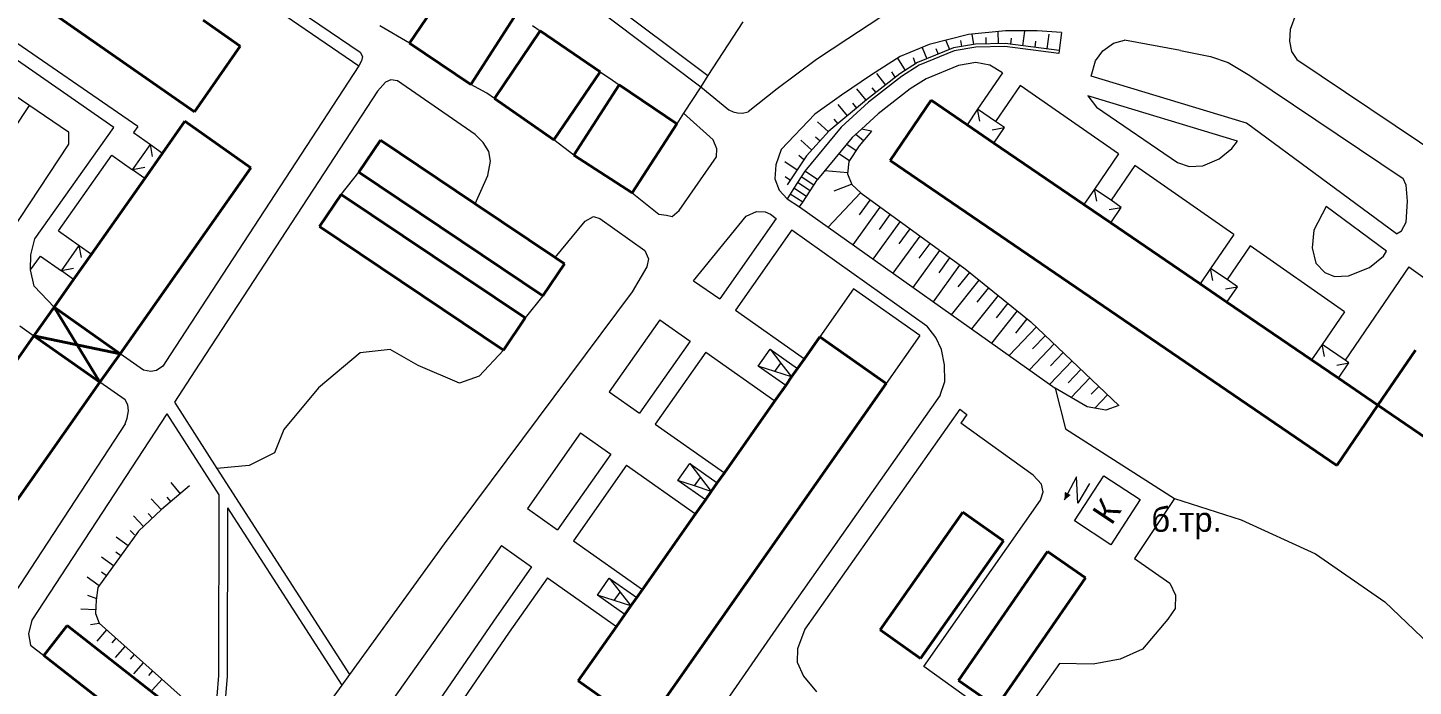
# Model space of a CAD drawing. Extents: x 1000 to 4000, y -5000 to -1000.
# Drawn here: x 1165.1 to 1390.4, y -3135.9 to -3028.9 of the extents above; entities that cross this region are included whole.
import ezdxf
from ezdxf.enums import TextEntityAlignment as Align

# ---------------------------------------------------------------- set-up
doc = ezdxf.new("R2010")
doc.units = 0
doc.header["$MEASUREMENT"] = 0
for name, color, linetype in [('11', 7, 'CONTINUOUS'), ('16', 7, 'CONTINUOUS'), ('17', 7, 'CONTINUOUS'), ('24', 7, 'CONTINUOUS'), ('25', 7, 'CONTINUOUS'), ('37', 7, 'CONTINUOUS'), ('40', 7, 'CONTINUOUS'), ('6', 7, 'CONTINUOUS'), ('7', 7, 'CONTINUOUS')]:
    doc.layers.add(name, color=color, linetype=linetype)
doc.styles.get("Standard").update_dxf_attribs({"font": 'txt', "height": 0.2})

msp = doc.modelspace()

# ---------------------------------------------------------------- linework, layer by layer
at = {"layer": '11', "color": 253, "linetype": 'Continuous', "lineweight": 0}
for p, q in [((1227.2, -3031.39), (1222.38, -3028.6)), ((1247.2, -3028.57), (1248.45, -3029.42)), ((1281.39, -3027.94), (1275.72, -3036.68)), ((1258.17, -3036.05), (1260.19, -3037.44)), ((1275.72, -3036.68), (1274.55, -3038.49)), ((1239.75, -3039.54), (1237.18, -3038.13)), ((1260.19, -3037.44), (1261.29, -3038.19)), ((1274.55, -3038.49), (1271.74, -3042.81)), ((1240.99, -3040.4), (1239.75, -3039.54)), ((1271.74, -3042.81), (1270.63, -3044.52)), ((1253.93, -3049.61), (1250.65, -3047.11)), ((1216.05, -3055.98), (1218.95, -3052.4)), ((1248.89, -3072.48), (1245.98, -3076.06))]:
    msp.add_line(p, q, dxfattribs=at)
at = {"layer": '16', "color": 253, "linetype": 'Continuous', "lineweight": 0}
for p, q in [((1335.64, -3101.89), (1333.65, -3105.68)), ((1335.31, -3109.05), (1340.09, -3101.72)), ((1335.83, -3106.13), (1335.64, -3101.89)), ((1340.09, -3101.72), (1346.01, -3105.58)), ((1337.75, -3102.94), (1335.83, -3106.13)), ((1346.01, -3105.58), (1341.23, -3112.91)), ((1341.23, -3112.91), (1335.31, -3109.05))]:
    msp.add_line(p, q, dxfattribs=at)
msp.add_solid([(1333.65, -3105.68), (1334.69, -3104.84), (1333.75, -3104.31)], dxfattribs=at)
at = {"layer": '24', "color": 253, "linetype": 'Continuous', "lineweight": 0}
for p, q in [((1104.48, -3000), (1171.72, -3045.84)), ((1179.09, -3045.09), (1113.81, -3000)), ((1183, -3044.94), (1117.61, -3000)), ((1170.73, -3000), (1219.17, -3032.85)), ((1248.25, -3018.67), (1274.55, -3038.49)), ((1249.68, -3017.06), (1275.72, -3036.68)), ((1198.31, -3020.97), (1218.93, -3035.1)), ((1303.68, -3027.32), (1298.44, -3030.7)), ((1371.29, -3026.71), (1370.37, -3029.22)), ((1318.09, -3030.03), (1311.66, -3031.65)), ((1324.1, -3029.39), (1318.09, -3030.03)), ((1329.22, -3029.39), (1324.1, -3029.39)), ((1333.18, -3029.69), (1329.22, -3029.39)), ((1333.18, -3029.69), (1332.82, -3032.58)), ((1370.37, -3029.22), (1370.26, -3031.08)), ((1298.44, -3030.7), (1293.36, -3034.09)), ((1311.66, -3031.65), (1306.96, -3033.58)), ((1319.29, -3032.04), (1315.77, -3032.66)), ((1323.99, -3031.98), (1319.29, -3032.04)), ((1332.76, -3033.08), (1323.99, -3031.98)), ((1339.93, -3032.66), (1341.63, -3031.41)), ((1341.63, -3031.41), (1343.42, -3030.9)), ((1352.56, -3032.61), (1343.42, -3030.9)), ((1370.26, -3031.08), (1370.6, -3032.78)), ((1219.38, -3034.26), (1218.93, -3035.1)), ((1219.17, -3032.85), (1219.52, -3033.59)), ((1219.52, -3033.59), (1219.38, -3034.26)), ((1293.36, -3034.09), (1286.97, -3038.84)), ((1306.96, -3033.58), (1302.31, -3036.58)), ((1315.77, -3032.66), (1310.04, -3034.99)), ((1319.27, -3034.55), (1316.45, -3035.04)), ((1321.54, -3034.98), (1319.27, -3034.55)), ((1332.82, -3032.58), (1332.76, -3033.08)), ((1338, -3036.78), (1338.75, -3034.3)), ((1338.75, -3034.3), (1339.93, -3032.66)), ((1352.56, -3032.61), (1357.44, -3033.59)), ((1357.44, -3033.59), (1360.27, -3034.55)), ((1360.27, -3034.55), (1363.83, -3036.69)), ((1370.6, -3032.78), (1371.47, -3034.05)), ((1371.47, -3034.05), (1399.36, -3052.78)), ((1218.93, -3035.1), (1188.27, -3082.07)), ((1302.31, -3036.58), (1297.41, -3039.84)), ((1307.18, -3036.83), (1301.81, -3041)), ((1310.04, -3034.99), (1307.18, -3036.83)), ((1316.45, -3035.04), (1311.18, -3037.19)), ((1323.58, -3036.25), (1319.55, -3042.15)), ((1323.58, -3036.25), (1321.54, -3034.98)), ((1363.26, -3044.42), (1338, -3036.78)), ((1363.83, -3036.69), (1388.74, -3053.41)), ((1223.28, -3037.75), (1221.96, -3039.2)), ((1224.14, -3037.37), (1223.28, -3037.75)), ((1225.21, -3037.53), (1224.14, -3037.37)), ((1237.86, -3046.25), (1225.21, -3037.53)), ((1274.55, -3038.49), (1279.1, -3042.24)), ((1286.97, -3038.84), (1282.23, -3042.56)), ((1308.61, -3038.84), (1303.4, -3042.89)), ((1311.18, -3037.19), (1308.61, -3038.84)), ((1326.49, -3038.28), (1322.49, -3044.15)), ((1342.44, -3049.41), (1326.49, -3038.28)), ((1221.96, -3039.2), (1192.27, -3084.68)), ((1297.41, -3039.84), (1293.1, -3042.95)), ((1301.81, -3041), (1297.38, -3045.04)), ((1361.8, -3047.33), (1337.48, -3039.98)), ((1337.48, -3039.98), (1338.89, -3041.81)), ((1276.54, -3047.1), (1271.74, -3042.81)), ((1279.1, -3042.24), (1279.79, -3042.59)), ((1279.79, -3042.59), (1280.53, -3042.72)), ((1280.53, -3042.72), (1281.31, -3042.77)), ((1281.31, -3042.77), (1282.23, -3042.56)), ((1293.1, -3042.95), (1287.64, -3048.71)), ((1303.4, -3042.89), (1300.66, -3045.39)), ((1338.89, -3041.81), (1352.07, -3050.82)), ((1166.28, -3063.22), (1179.09, -3045.09)), ((1171.72, -3045.84), (1171.72, -3047.8)), ((1183, -3044.94), (1182.3, -3045.93)), ((1297.38, -3045.04), (1291.44, -3052.23)), ((1300.66, -3045.39), (1299.17, -3046.75)), ((1387.67, -3062.39), (1363.26, -3044.42)), ((1171.72, -3047.8), (1160.57, -3064.66)), ((1182.3, -3045.93), (1185.05, -3047.87)), ((1239.14, -3047.54), (1237.86, -3046.25)), ((1240.11, -3049.03), (1239.14, -3047.54)), ((1277.17, -3048.58), (1276.54, -3047.1)), ((1299.17, -3046.75), (1293.5, -3053.55)), ((1360.9, -3048.53), (1361.8, -3047.33)), ((1170.1, -3061.9), (1178.78, -3049.62)), ((1178.78, -3049.62), (1182.15, -3051.99)), ((1240.37, -3050.59), (1240.11, -3049.03)), ((1271.05, -3058.61), (1277.08, -3049.89)), ((1277.08, -3049.89), (1277.17, -3048.58)), ((1287.64, -3048.71), (1286.73, -3051.19)), ((1342.44, -3049.41), (1338.55, -3055.11)), ((1356.18, -3051.34), (1358.84, -3050.22)), ((1358.84, -3050.22), (1360.9, -3048.53)), ((1239.94, -3052.89), (1240.37, -3050.59)), ((1286.73, -3051.19), (1286.6, -3053.46)), ((1345.12, -3051.28), (1341.25, -3056.95)), ((1361.21, -3062.49), (1345.12, -3051.28)), ((1352.07, -3050.82), (1353.98, -3051.43)), ((1353.98, -3051.43), (1356.18, -3051.34)), ((1237.85, -3057.5), (1239.94, -3052.89)), ((1286.6, -3053.46), (1287.28, -3055.3)), ((1389.25, -3054.47), (1388.74, -3053.41)), ((1389.48, -3057.07), (1389.25, -3054.47)), ((1263.4, -3055.72), (1267.74, -3059.18)), ((1287.28, -3055.3), (1288.57, -3056.71)), ((1389.25, -3060.52), (1389.48, -3057.07)), ((1267.74, -3059.18), (1268.95, -3059.36)), ((1268.95, -3059.36), (1269.88, -3059.6)), ((1269.88, -3059.6), (1271.05, -3058.61)), ((1281.91, -3059.54), (1283.62, -3058.74)), ((1283.62, -3058.74), (1284.99, -3058.8)), ((1284.99, -3058.8), (1285.9, -3059.2)), ((1285.9, -3059.2), (1286.82, -3059.89)), ((1290.62, -3058.03), (1332.19, -3087.47)), ((1376.23, -3057.96), (1374.2, -3061.82)), ((1386.04, -3065.19), (1376.23, -3057.96)), ((1250.89, -3066.25), (1255.76, -3060.34)), ((1255.76, -3060.34), (1257.11, -3059.59)), ((1257.11, -3059.59), (1258.15, -3059.89)), ((1258.15, -3059.89), (1265.45, -3065.1)), ((1273.39, -3070.01), (1281.91, -3059.54)), ((1286.82, -3059.89), (1277.62, -3072.98)), ((1388.46, -3061.93), (1389.25, -3060.52)), ((1165.6, -3065.78), (1166.28, -3063.22)), ((1170.1, -3061.9), (1173.49, -3064.28)), ((1289.33, -3061.77), (1280.18, -3074.79)), ((1289.33, -3061.77), (1311.29, -3077.32)), ((1361.21, -3062.49), (1357.45, -3068)), ((1374.2, -3061.82), (1373.96, -3064.68)), ((1387.67, -3062.39), (1388.46, -3061.93)), ((1165.54, -3068.22), (1165.6, -3065.78)), ((1165.54, -3068.22), (1167.19, -3066.02)), ((1167.19, -3066.02), (1170.58, -3068.41)), ((1265.45, -3065.1), (1266.05, -3066.44)), ((1363.86, -3064.34), (1360.12, -3069.83)), ((1379.21, -3075.05), (1363.86, -3064.34)), ((1373.96, -3064.68), (1374.57, -3067.15)), ((1383.26, -3067.85), (1385.55, -3066.03)), ((1385.55, -3066.03), (1386.04, -3065.19)), ((1166.16, -3070.89), (1165.54, -3068.22)), ((1265.75, -3067.78), (1263.37, -3071.8)), ((1266.05, -3066.44), (1265.75, -3067.78)), ((1374.57, -3067.15), (1376.02, -3068.65)), ((1389.65, -3067.76), (1379.3, -3082.92)), ((1379.85, -3069.21), (1383.26, -3067.85)), ((1389.65, -3067.76), (1402.27, -3076.74)), ((1273.39, -3070.01), (1277.62, -3072.98)), ((1376.02, -3068.65), (1377.61, -3069.3)), ((1377.61, -3069.3), (1379.85, -3069.21)), ((1169.4, -3074.31), (1166.16, -3070.89)), ((1263.37, -3071.8), (1232.81, -3112.75)), ((1299.38, -3071.34), (1293.9, -3079.14)), ((1310.18, -3078.93), (1299.38, -3071.34)), ((1280.18, -3074.79), (1291.41, -3082.68)), ((1379.21, -3075.05), (1375.58, -3080.38)), ((1163.82, -3077.33), (1166.12, -3078.95)), ((1267.9, -3076.36), (1259.67, -3088.07)), ((1267.9, -3076.36), (1272.82, -3079.82)), ((1312.76, -3079.26), (1311.29, -3077.32)), ((1310.18, -3078.93), (1304.7, -3086.73)), ((1313.67, -3081.2), (1312.76, -3079.26)), ((1183.93, -3084.55), (1180.13, -3081.87)), ((1272.82, -3079.82), (1264.59, -3091.53)), ((1275.38, -3081.62), (1267.15, -3093.33)), ((1275.38, -3081.62), (1286.61, -3089.51)), ((1314.18, -3083.66), (1313.67, -3081.2)), ((1187.08, -3083.89), (1186.05, -3084.6)), ((1188.27, -3082.07), (1187.08, -3083.89)), ((1314.24, -3086.4), (1314.18, -3083.66)), ((1185.12, -3084.78), (1183.93, -3084.55)), ((1186.05, -3084.6), (1185.12, -3084.78)), ((1192.27, -3084.68), (1188.95, -3089.76)), ((1313.46, -3088.63), (1314.24, -3086.4)), ((1180.94, -3089.39), (1176.86, -3086.52)), ((1259.67, -3088.07), (1264.59, -3091.53)), ((1313.46, -3088.63), (1288.69, -3123.81)), ((1332.19, -3087.47), (1333.84, -3094.09)), ((1181.37, -3090.17), (1180.94, -3089.39)), ((1181.48, -3091.16), (1181.37, -3090.17)), ((1188.95, -3089.76), (1195.88, -3100.51)), ((1316.65, -3090.88), (1291.49, -3126.62)), ((1316.65, -3090.88), (1317.83, -3091.73)), ((1187.73, -3091.62), (1165.77, -3125.16)), ((1180.96, -3093.24), (1181.3, -3092.34)), ((1181.3, -3092.34), (1181.48, -3091.16)), ((1187.73, -3091.62), (1196.21, -3104.78)), ((1317.83, -3091.73), (1316.82, -3093.13)), ((1328.58, -3101.63), (1316.82, -3093.13)), ((1180.96, -3093.24), (1156.88, -3130.02)), ((1254.99, -3094.72), (1246.35, -3107.02)), ((1254.99, -3094.72), (1259.91, -3098.18)), ((1267.15, -3093.33), (1278.38, -3101.22)), ((1333.84, -3094.09), (1351.59, -3105.41)), ((1259.91, -3098.18), (1251.27, -3110.48)), ((1195.88, -3100.51), (1217.44, -3133.97)), ((1262.48, -3099.98), (1253.83, -3112.28)), ((1262.48, -3099.98), (1273.71, -3107.87)), ((1329.95, -3103.09), (1328.58, -3101.63)), ((1329.78, -3105.67), (1330.21, -3104.3)), ((1330.21, -3104.3), (1329.95, -3103.09)), ((1196.21, -3104.78), (1196.14, -3134.18)), ((1310.81, -3132.72), (1329.78, -3105.67)), ((1351.59, -3105.41), (1345.05, -3115.12)), ((1197.6, -3106.93), (1197.53, -3134.24)), ((1197.6, -3106.93), (1216.16, -3135.73)), ((1246.35, -3107.02), (1251.27, -3110.48)), ((1232.81, -3112.75), (1217.44, -3133.97)), ((1242.12, -3113.04), (1235.9, -3121.89)), ((1242.12, -3113.04), (1247.04, -3116.5)), ((1253.83, -3112.28), (1265.06, -3120.17)), ((1345.05, -3115.12), (1350.82, -3119.15)), ((1247.04, -3116.5), (1240.82, -3125.34)), ((1249.61, -3118.3), (1243.4, -3127.13)), ((1249.61, -3118.3), (1260.83, -3126.19)), ((1350.82, -3119.15), (1351.76, -3121.12)), ((1235.9, -3121.89), (1199.92, -3172.77)), ((1351.76, -3121.12), (1351.68, -3123.27)), ((1288.69, -3123.81), (1273.37, -3145.89)), ((1351.68, -3123.27), (1350.47, -3124.99)), ((1165.77, -3125.16), (1165.22, -3127.39)), ((1240.82, -3125.34), (1201.47, -3182.52)), ((1291.49, -3126.62), (1290.29, -3129.8)), ((1350.47, -3124.99), (1346.35, -3129.88)), ((1165.22, -3127.39), (1165.54, -3129.2)), ((1165.54, -3129.2), (1167.72, -3130.89)), ((1243.4, -3127.13), (1230.66, -3145.64)), ((1290.29, -3129.8), (1290.2, -3131.98)), ((1346.35, -3129.88), (1342.75, -3131.51)), ((1290.2, -3131.98), (1291.23, -3134.26)), ((1325.23, -3143.02), (1310.81, -3132.72)), ((1332.87, -3132.2), (1325.23, -3143.02)), ((1338.37, -3132.29), (1332.87, -3132.2)), ((1342.75, -3131.51), (1338.37, -3132.29)), ((1196.14, -3134.18), (1195.41, -3143.05)), ((1216.16, -3135.73), (1195.95, -3163.65)), ((1197.53, -3134.24), (1196.8, -3143.17)), ((1217.44, -3133.97), (1216.16, -3135.73)), ((1291.23, -3134.26), (1293.36, -3136.82))]:
    msp.add_line(p, q, dxfattribs=at)
at = {"layer": '25', "color": 253, "linetype": 'Continuous', "lineweight": 0}
for p, q in [((1291.44, -3052.23), (1290.85, -3053.15)), ((1293.5, -3053.55), (1291.44, -3052.23)), ((1290.25, -3054.08), (1289.66, -3055)), ((1290.85, -3053.15), (1290.25, -3054.08)), ((1292.31, -3055.4), (1290.25, -3054.08)), ((1292.91, -3054.47), (1290.85, -3053.15)), ((1292.31, -3055.4), (1292.91, -3054.47)), ((1292.91, -3054.47), (1293.5, -3053.55)), ((1289.07, -3055.93), (1288.57, -3056.71)), ((1288.57, -3056.71), (1290.62, -3058.03)), ((1289.66, -3055), (1289.07, -3055.93)), ((1291.13, -3057.25), (1289.07, -3055.93)), ((1291.72, -3056.33), (1289.66, -3055)), ((1291.13, -3057.25), (1291.72, -3056.33)), ((1291.72, -3056.33), (1292.31, -3055.4)), ((1290.62, -3058.03), (1291.13, -3057.25))]:
    msp.add_line(p, q, dxfattribs=at)
at = {"layer": '37', "color": 253, "linetype": 'Continuous', "lineweight": 0}
for p, q in [((1318.61, -3029.97), (1318.89, -3031.61)), ((1322.86, -3029.52), (1322.89, -3031.49)), ((1327.16, -3029.45), (1326.86, -3031.84)), ((1331.13, -3029.95), (1330.83, -3032.33)), ((1315.63, -3032.18), (1309.81, -3034.54)), ((1310.54, -3032.11), (1311.29, -3033.94)), ((1312.76, -3032.26), (1313.14, -3033.19)), ((1314.39, -3030.96), (1314.99, -3032.43)), ((1319.24, -3031.55), (1315.63, -3032.18)), ((1316.75, -3030.96), (1316.92, -3031.95)), ((1324.02, -3031.48), (1319.24, -3031.55)), ((1320.87, -3030.52), (1320.89, -3031.52)), ((1332.82, -3032.58), (1324.02, -3031.48)), ((1325, -3030.59), (1324.88, -3031.59)), ((1328.97, -3031.09), (1328.85, -3032.09)), ((1306.52, -3033.87), (1307.79, -3035.84)), ((1309.81, -3034.54), (1306.89, -3036.42)), ((1309.06, -3033.77), (1309.43, -3034.7)), ((1306.89, -3036.42), (1301.48, -3040.62)), ((1303.1, -3036.32), (1304.57, -3038.22)), ((1305.56, -3036.08), (1306.1, -3036.92)), ((1299.88, -3038.83), (1301.41, -3040.67)), ((1302.38, -3038.66), (1302.99, -3039.45)), ((1301.48, -3040.62), (1295.39, -3045.7)), ((1299.24, -3041.19), (1299.88, -3041.95)), ((1296.81, -3041.39), (1298.34, -3043.24)), ((1295.39, -3045.7), (1291.72, -3049.74)), ((1293.51, -3044.2), (1295.29, -3045.82)), ((1296.17, -3043.75), (1296.81, -3044.52)), ((1302.32, -3045.71), (1300.32, -3048.09)), ((1302.32, -3045.71), (1300.66, -3045.39)), ((1290.82, -3047.16), (1292.6, -3048.78)), ((1293.2, -3046.62), (1293.94, -3047.3)), ((1298.29, -3047.8), (1299.82, -3048.83)), ((1300.32, -3048.09), (1298.6, -3050.66)), ((1299.78, -3046.19), (1301.03, -3047.24)), ((1291.72, -3049.74), (1288.61, -3054.41)), ((1290.51, -3049.59), (1291.26, -3050.26)), ((1297, -3049.35), (1298.71, -3050.49)), ((1288.23, -3050.65), (1290.23, -3051.99)), ((1294.71, -3052.1), (1298.43, -3052.45)), ((1298.6, -3050.66), (1298.41, -3052.66)), ((1288.29, -3053.09), (1289.12, -3053.65)), ((1296.26, -3055.42), (1299.06, -3054.33)), ((1298.41, -3052.66), (1299.08, -3054.38)), ((1299.08, -3054.38), (1300.6, -3055.81)), ((1295.25, -3061.31), (1300.5, -3055.71)), ((1300.35, -3059.33), (1302.11, -3056.9)), ((1300.6, -3055.81), (1317.56, -3068.1)), ((1299.3, -3064.18), (1303.73, -3058.07)), ((1303.59, -3061.67), (1305.35, -3059.24)), ((1302.57, -3066.49), (1306.96, -3060.42)), ((1306.82, -3064.02), (1308.58, -3061.59)), ((1305.83, -3068.8), (1310.2, -3062.76)), ((1309.09, -3071.11), (1313.44, -3065.11)), ((1310.06, -3066.37), (1311.82, -3063.94)), ((1312.36, -3073.42), (1316.68, -3067.46)), ((1313.3, -3068.72), (1315.06, -3066.29)), ((1317.56, -3068.1), (1328.23, -3076.68)), ((1315.33, -3075.53), (1319.83, -3069.92)), ((1316.39, -3071.01), (1318.27, -3068.67)), ((1318.6, -3077.84), (1322.95, -3072.43)), ((1319.51, -3073.51), (1321.39, -3071.18)), ((1321.87, -3080.16), (1326.07, -3074.93)), ((1322.63, -3076.02), (1324.51, -3073.68)), ((1325.75, -3078.53), (1327.63, -3076.19)), ((1328.23, -3076.68), (1342.53, -3090.3)), ((1324.69, -3082.16), (1329.12, -3077.52)), ((1328.5, -3081.07), (1330.57, -3078.9)), ((1327.99, -3084.5), (1332.01, -3080.28)), ((1331.39, -3083.83), (1333.46, -3081.66)), ((1331.29, -3086.83), (1334.91, -3083.04)), ((1334.29, -3086.59), (1336.36, -3084.42)), ((1334.78, -3088.97), (1337.8, -3085.8)), ((1337.38, -3090.49), (1332.19, -3087.47)), ((1338.03, -3088.46), (1339.25, -3087.18)), ((1338.63, -3090.72), (1340.7, -3088.56)), ((1340.43, -3091.06), (1337.38, -3090.49)), ((1342.53, -3090.3), (1340.43, -3091.06)), ((1191.44, -3103.36), (1186.86, -3107.21)), ((1188.37, -3102.81), (1189.91, -3104.64)), ((1185.21, -3105.47), (1186.85, -3107.22)), ((1187.74, -3105.17), (1188.38, -3105.93)), ((1182.29, -3108.2), (1183.93, -3109.95)), ((1186.86, -3107.21), (1183.13, -3110.7)), ((1184.71, -3107.85), (1185.39, -3108.59)), ((1183.13, -3110.7), (1176.49, -3119.85)), ((1181.79, -3110.59), (1182.47, -3111.32)), ((1179.48, -3111.64), (1181.42, -3113.05)), ((1177.13, -3114.88), (1179.08, -3116.29)), ((1179.44, -3114.08), (1180.25, -3114.67)), ((1177.1, -3117.32), (1177.9, -3117.91)), ((1174.79, -3118.12), (1176.73, -3119.53)), ((1176.49, -3119.85), (1176.25, -3121.9)), ((1174.84, -3121.11), (1176.28, -3121.66)), ((1176.25, -3121.9), (1176.13, -3124.07)), ((1173.77, -3123.3), (1176.17, -3123.43)), ((1176.13, -3124.07), (1176.74, -3125.64)), ((1175.34, -3125.87), (1176.74, -3125.64)), ((1176.4, -3128.55), (1177.99, -3126.76)), ((1176.74, -3125.64), (1191.44, -3138.76)), ((1178.82, -3128.84), (1179.49, -3128.09)), ((1179.38, -3131.21), (1180.98, -3129.42)), ((1181.81, -3131.5), (1182.47, -3130.75)), ((1182.37, -3133.88), (1183.96, -3132.08)), ((1184.79, -3134.16), (1185.45, -3133.42)), ((1185.35, -3136.54), (1186.95, -3134.75))]:
    msp.add_line(p, q, dxfattribs=at)
at = {"layer": '40', "color": 253, "linetype": 'Continuous', "lineweight": 0}
for p, q in [((1162.84, -3045.41), (1165.42, -3041.55)), ((1219.16, -3081.73), (1212.4, -3087.39)), ((1224.05, -3081.17), (1219.16, -3081.73)), ((1228.57, -3083.81), (1224.05, -3081.17)), ((1242.47, -3081.29), (1238.53, -3085.51)), ((1235.33, -3086.64), (1228.57, -3083.81)), ((1238.53, -3085.51), (1235.33, -3086.64)), ((1212.4, -3087.39), (1206.76, -3094.18)), ((1206.76, -3094.18), (1205.25, -3097.95)), ((1205.25, -3097.95), (1201.12, -3100.03)), ((1201.12, -3100.03), (1195.88, -3100.51)), ((1351.59, -3105.41), (1362.39, -3108.84)), ((1362.39, -3108.84), (1374.51, -3114.41)), ((1374.51, -3114.41), (1385.78, -3122.17)), ((1385.78, -3122.17), (1395.35, -3131.38))]:
    msp.add_line(p, q, dxfattribs=at)
at = {"layer": '6', "color": 253, "linetype": 'Continuous', "lineweight": 40}
for p, q in [((1192.25, -3042.58), (1131.13, -3000)), ((1235.07, -3019.75), (1227.2, -3031.39)), ((1193.62, -3027.7), (1199.67, -3031.92)), ((1237.18, -3038.13), (1244.71, -3026.43)), ((1248.45, -3029.42), (1240.99, -3040.4)), ((1258.17, -3036.05), (1248.45, -3029.42)), ((1199.67, -3031.92), (1192.25, -3042.58)), ((1227.2, -3031.39), (1237.18, -3038.13)), ((1250.65, -3047.11), (1258.17, -3036.05)), ((1261.29, -3038.19), (1253.93, -3049.61)), ((1270.63, -3044.52), (1261.29, -3038.19)), ((1240.99, -3040.4), (1250.65, -3047.11)), ((1312.03, -3040.7), (1305.35, -3050.5)), ((1317.84, -3044.66), (1312.03, -3040.7)), ((1187.04, -3049.27), (1190.67, -3044.11)), ((1190.67, -3044.11), (1201.41, -3051.67)), ((1263.4, -3055.72), (1270.63, -3044.52)), ((1322.2, -3047.64), (1317.84, -3044.66)), ((1222.46, -3047.17), (1218.95, -3052.4)), ((1237.85, -3057.5), (1222.46, -3047.17)), ((1336.84, -3057.62), (1322.2, -3047.64)), ((1184.13, -3053.39), (1187.04, -3049.27)), ((1253.93, -3049.61), (1263.4, -3055.72)), ((1201.41, -3051.67), (1180.13, -3081.87)), ((1218.95, -3052.4), (1248.89, -3072.48)), ((1305.35, -3050.5), (1377.96, -3100.05)), ((1175.47, -3065.68), (1184.13, -3053.39)), ((1216.05, -3055.98), (1212.54, -3061.2)), ((1245.98, -3076.06), (1216.05, -3055.98)), ((1250.89, -3066.25), (1237.85, -3057.5)), ((1341.2, -3060.6), (1336.84, -3057.62)), ((1212.54, -3061.2), (1242.47, -3081.29)), ((1355.73, -3070.52), (1341.2, -3060.6)), ((1172.57, -3069.81), (1175.47, -3065.68)), ((1248.89, -3072.48), (1252.39, -3067.26)), ((1252.39, -3067.26), (1250.89, -3066.25)), ((1169.4, -3074.31), (1172.57, -3069.81)), ((1360.1, -3073.49), (1355.73, -3070.52)), ((1166.12, -3078.95), (1169.4, -3074.31)), ((1176.86, -3086.52), (1169.4, -3074.31)), ((1169.4, -3074.31), (1180.13, -3081.87)), ((1373.86, -3082.89), (1360.1, -3073.49)), ((1242.47, -3081.29), (1245.98, -3076.06)), ((1161.58, -3085.4), (1166.12, -3078.95)), ((1166.12, -3078.95), (1176.86, -3086.52)), ((1180.13, -3081.87), (1166.12, -3078.95)), ((1293.9, -3079.14), (1291.41, -3082.68)), ((1304.7, -3086.73), (1293.9, -3079.14)), ((1180.13, -3081.87), (1176.86, -3086.52)), ((1384.64, -3090.24), (1390.75, -3081.3)), ((1291.41, -3082.68), (1290.29, -3084.28)), ((1378.22, -3085.86), (1373.86, -3082.89)), ((1289.32, -3085.65), (1288.36, -3087.02)), ((1290.29, -3084.28), (1289.32, -3085.65)), ((1384.64, -3090.24), (1378.22, -3085.86)), ((1176.86, -3086.52), (1154.64, -3118.05)), ((1265.42, -3142.63), (1304.7, -3086.73)), ((1288.36, -3087.02), (1286.61, -3089.51)), ((1286.61, -3089.51), (1278.38, -3101.22)), ((1377.96, -3100.05), (1384.64, -3090.24)), ((1438.79, -3127.19), (1384.64, -3090.24)), ((1278.38, -3101.22), (1277.22, -3102.87)), ((1276.25, -3104.24), (1275.29, -3105.61)), ((1277.22, -3102.87), (1276.25, -3104.24)), ((1275.29, -3105.61), (1273.71, -3107.87)), ((1273.71, -3107.87), (1265.06, -3120.17)), ((1317.16, -3107.64), (1303.69, -3126.72)), ((1323.75, -3112.29), (1317.16, -3107.64)), ((1310.28, -3131.38), (1323.75, -3112.29)), ((1330.94, -3114.03), (1316.47, -3134.99)), ((1337.1, -3118.28), (1330.94, -3114.03)), ((1265.06, -3120.17), (1264.14, -3121.49)), ((1322.63, -3139.24), (1337.1, -3118.28)), ((1264.14, -3121.49), (1263.17, -3122.86)), ((1262.21, -3124.23), (1260.83, -3126.19)), ((1263.17, -3122.86), (1262.21, -3124.23)), ((1171.51, -3126.05), (1167.72, -3130.89)), ((1190.68, -3141.04), (1171.51, -3126.05)), ((1260.83, -3126.19), (1254.61, -3135.03)), ((1303.69, -3126.72), (1310.28, -3131.38)), ((1167.72, -3130.89), (1186.9, -3145.88)), ((1254.61, -3135.03), (1265.42, -3142.63)), ((1316.47, -3134.99), (1322.63, -3139.24))]:
    msp.add_line(p, q, dxfattribs=at)
at = {"layer": '7', "color": 253, "linetype": 'Continuous', "lineweight": 0}
for p, q in [((1319.55, -3042.15), (1317.84, -3044.66)), ((1319.92, -3044.11), (1319.55, -3042.15)), ((1322.49, -3044.15), (1319.55, -3042.15)), ((1321.95, -3045.49), (1323.92, -3045.12)), ((1322.2, -3047.64), (1323.92, -3045.12)), ((1323.92, -3045.12), (1322.49, -3044.15)), ((1182.15, -3051.99), (1185.05, -3047.87)), ((1185.39, -3049.84), (1185.05, -3047.87)), ((1185.05, -3047.87), (1187.04, -3049.27)), ((1184.13, -3051.64), (1182.15, -3051.99)), ((1184.13, -3053.39), (1182.15, -3051.99)), ((1338.55, -3055.11), (1336.84, -3057.62)), ((1338.92, -3057.08), (1338.55, -3055.11)), ((1341.25, -3056.95), (1338.55, -3055.11)), ((1342.91, -3058.09), (1341.25, -3056.95)), ((1340.95, -3058.46), (1342.91, -3058.09)), ((1341.2, -3060.6), (1342.91, -3058.09)), ((1170.58, -3068.41), (1173.49, -3064.28)), ((1173.83, -3066.26), (1173.49, -3064.28)), ((1173.49, -3064.28), (1175.47, -3065.68)), ((1172.57, -3068.05), (1170.58, -3068.41)), ((1357.45, -3068), (1355.73, -3070.52)), ((1357.82, -3069.97), (1357.45, -3068)), ((1360.12, -3069.83), (1357.45, -3068)), ((1172.57, -3069.81), (1170.58, -3068.41)), ((1361.81, -3070.98), (1360.12, -3069.83)), ((1359.85, -3071.35), (1361.81, -3070.98)), ((1360.1, -3073.49), (1361.81, -3070.98)), ((1283.89, -3083.88), (1285.81, -3081.14)), ((1285.81, -3081.14), (1290.29, -3084.28)), ((1285.81, -3081.14), (1287.57, -3083.39)), ((1375.58, -3080.38), (1373.86, -3082.89)), ((1375.95, -3082.34), (1375.58, -3080.38)), ((1379.3, -3082.92), (1375.58, -3080.38)), ((1286.6, -3084.76), (1283.89, -3083.88)), ((1288.36, -3087.02), (1283.89, -3083.88)), ((1286.6, -3084.76), (1287.57, -3083.39)), ((1287.57, -3083.39), (1289.32, -3085.65)), ((1377.97, -3083.72), (1379.94, -3083.35)), ((1378.22, -3085.86), (1379.94, -3083.35)), ((1379.94, -3083.35), (1379.3, -3082.92)), ((1289.32, -3085.65), (1286.6, -3084.76)), ((1289.32, -3085.65), (1289.32, -3085.65)), ((1270.82, -3102.47), (1272.74, -3099.73)), ((1272.74, -3099.73), (1277.22, -3102.87)), ((1272.74, -3099.73), (1274.5, -3101.99)), ((1273.54, -3103.36), (1274.5, -3101.99)), ((1274.5, -3101.99), (1276.25, -3104.24)), ((1273.54, -3103.36), (1270.82, -3102.47)), ((1275.29, -3105.61), (1270.82, -3102.47)), ((1276.25, -3104.24), (1273.54, -3103.36)), ((1276.25, -3104.24), (1276.25, -3104.24)), ((1257.74, -3121.08), (1259.66, -3118.34)), ((1259.66, -3118.34), (1264.14, -3121.49)), ((1259.66, -3118.34), (1261.42, -3120.6)), ((1260.45, -3121.97), (1257.74, -3121.08)), ((1262.21, -3124.23), (1257.74, -3121.08)), ((1260.45, -3121.97), (1261.42, -3120.6)), ((1263.17, -3122.86), (1260.45, -3121.97)), ((1261.42, -3120.6), (1263.17, -3122.86)), ((1263.17, -3122.86), (1263.17, -3122.86))]:
    msp.add_line(p, q, dxfattribs=at)

# ---------------------------------------------------------------- texts
at = {"layer": '17', "color": 253, "linetype": 'Continuous', "lineweight": 0}
msp.add_text('К', height=4, rotation=56.4325, dxfattribs=at).set_placement((1340.52, -3107.48), align=Align.MIDDLE)
msp.add_text('б.тр.', height=4, dxfattribs=at).set_placement((1353.52, -3109.27), align=Align.MIDDLE)

doc.saveas('drawing.dxf')
